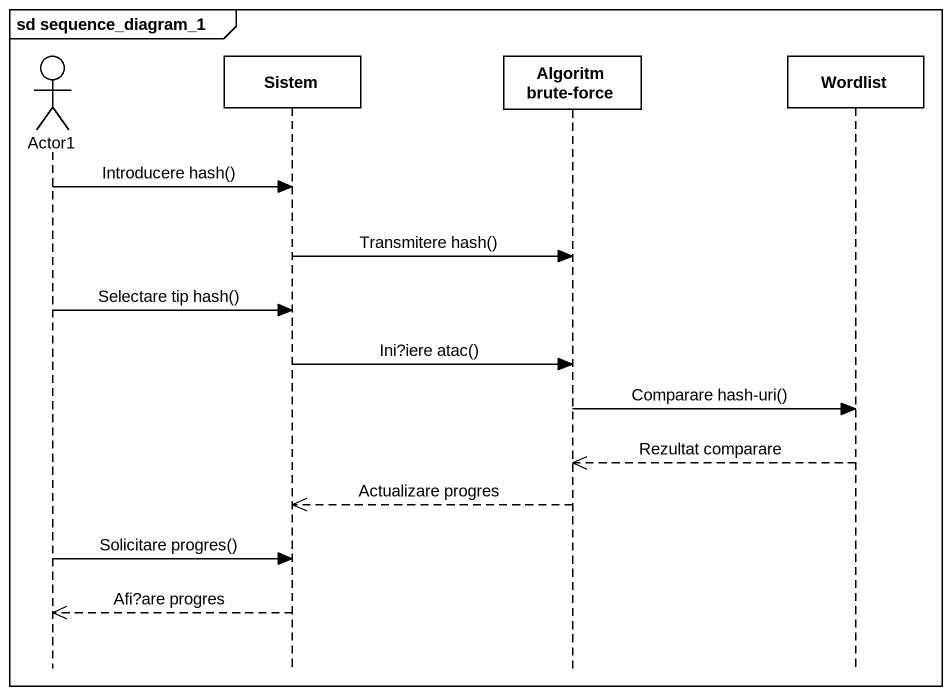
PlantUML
@startuml
mainframe sd sequence_diagram_1
hide footbox
actor Actor1
participant Sistem
participant "Algoritm brute-force" as Algoritm_brute_force
participant Wordlist

Actor1 -> Sistem : Introducere hash()
Sistem -> Algoritm_brute_force : Transmitere hash()
Actor1 -> Sistem : Selectare tip hash()
Sistem -> Algoritm_brute_force : Ini?iere atac()
Algoritm_brute_force -> Wordlist : Comparare hash-uri()
Wordlist -->> Algoritm_brute_force : Rezultat comparare
Algoritm_brute_force -->> Sistem : Actualizare progres
Actor1 -> Sistem : Solicitare progres()
Sistem -->> Actor1 : Afi?are progres
@enduml
